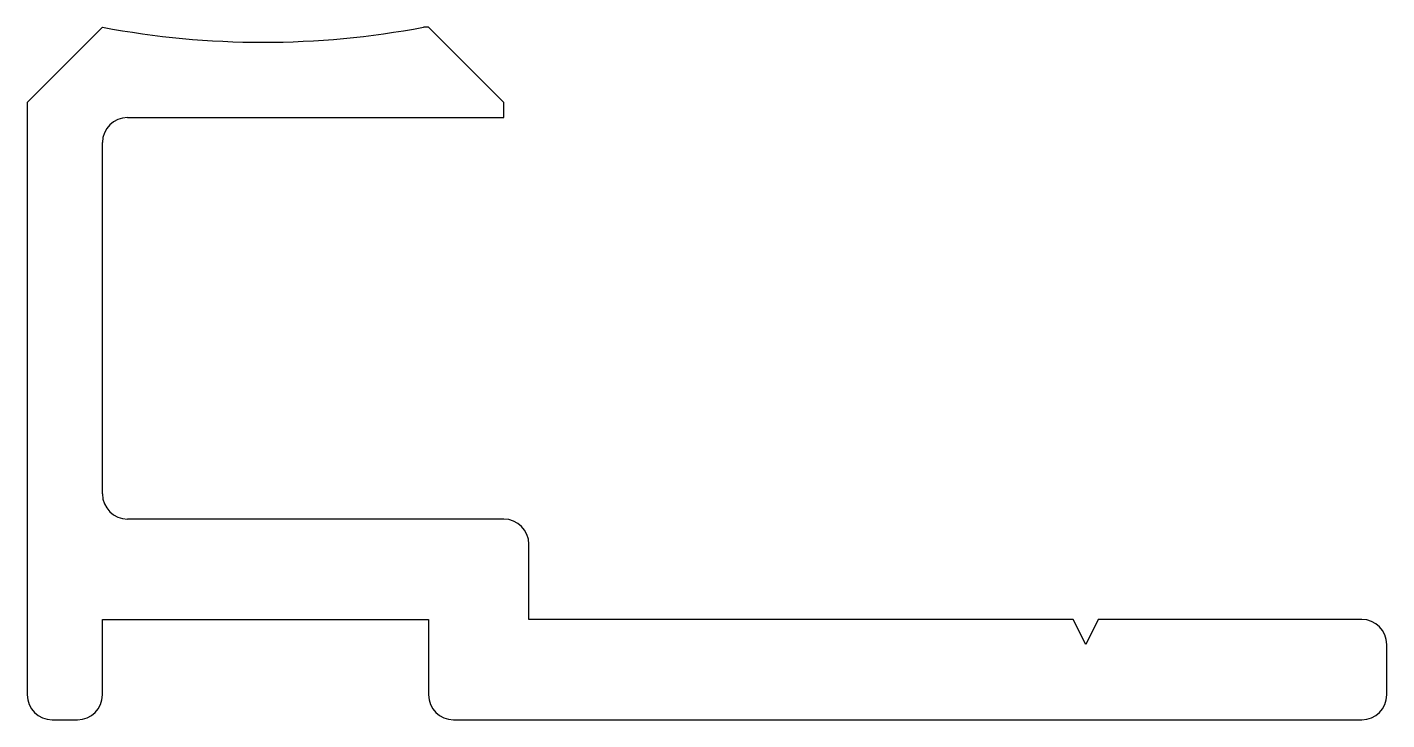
# Model space of a CAD drawing. Extents: x 1148.9 to 1176, y 1318.4 to 1332.2.
import ezdxf

# ---------------------------------------------------------------- set-up
doc = ezdxf.new("R2010")
doc.units = 0
doc.layers.get('0').update_dxf_attribs({"linetype": 'CONTINUOUS'})

msp = doc.modelspace()

# ---------------------------------------------------------------- linework, layer by layer
for p, q in [((1150.407, 1332.176), (1148.907, 1330.676)), ((1156.907, 1332.176), (1156.807, 1332.176)), ((1158.407, 1330.676), (1156.907, 1332.176)), ((1148.907, 1330.676), (1148.907, 1318.876)), ((1158.407, 1330.376), (1158.407, 1330.676)), ((1150.907, 1330.376), (1158.407, 1330.376)), ((1150.407, 1322.876), (1150.407, 1329.876)), ((1158.407, 1322.376), (1150.907, 1322.376)), ((1158.907, 1320.376), (1158.907, 1321.876)), ((1150.407, 1320.376), (1156.907, 1320.376)), ((1150.407, 1318.876), (1150.407, 1320.376)), ((1156.907, 1320.376), (1156.907, 1318.876)), ((1169.757, 1320.376), (1158.907, 1320.376)), ((1170.007, 1319.876), (1169.757, 1320.376)), ((1170.257, 1320.376), (1170.007, 1319.876)), ((1175.507, 1320.376), (1170.257, 1320.376)), ((1176.007, 1318.876), (1176.007, 1319.876)), ((1149.407, 1318.376), (1149.907, 1318.376)), ((1157.407, 1318.376), (1175.507, 1318.376))]:
    msp.add_line(p, q)
for centre, radius, start, end in [((1153.607, 1349.093), 17.217, 259.2883, 280.7117), ((1150.907, 1329.876), 0.5, 90, 180), ((1150.907, 1322.876), 0.5, 180, 270), ((1158.407, 1321.876), 0.5, 0, 90), ((1175.507, 1319.876), 0.5, 0, 90), ((1149.407, 1318.876), 0.5, 180, 270), ((1149.907, 1318.876), 0.5, 270, 0), ((1157.407, 1318.876), 0.5, 180, 270), ((1175.507, 1318.876), 0.5, 270, 0)]:
    msp.add_arc(centre, radius, start, end)

doc.saveas('drawing.dxf')
